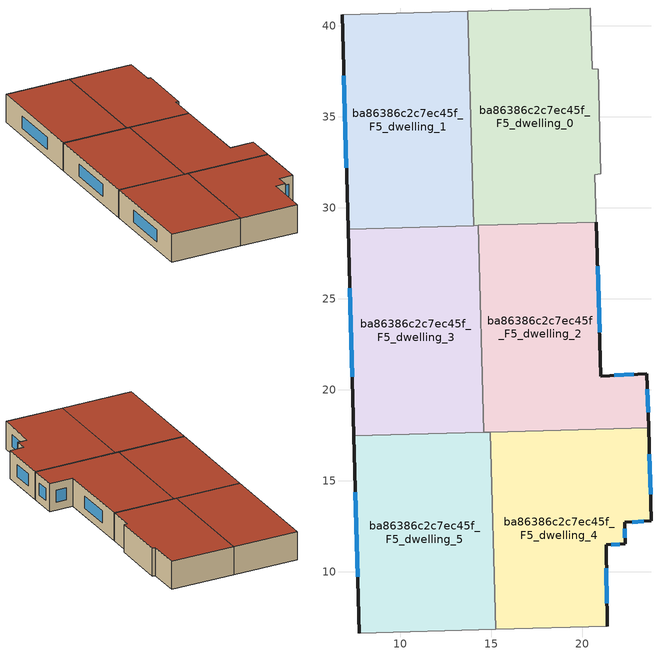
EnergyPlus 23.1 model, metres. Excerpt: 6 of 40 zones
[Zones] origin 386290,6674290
ba86386c2c7ec45f_F5_dwelling_0
 floor to ba86386c2c7ec45f_F4_dwelling_0 (EU_floor_Construction): 20.45,40.97 20.57,37.63 20.89,37.62 21.03,31.86 20.7,31.82 20.78,29.2 14.04,29.02 13.72,40.79 z15
 wall adiabatic (EU_wall_Construction): 20.78,29.2 20.7,31.82 21.03,31.86 20.89,37.62 20.57,37.63 20.45,40.97 13.72,40.79 z15:18
 wall to ba86386c2c7ec45f_F5_dwelling_1 (EU_wall_Construction): 13.72,40.79 14.04,29.02 z15:18
 wall to ba86386c2c7ec45f_F5_dwelling_2 (EU_wall_Construction): 14.3,29.02 20.78,29.2 z15:18
 wall to ba86386c2c7ec45f_F5_dwelling_3 (EU_wall_Construction): 14.04,29.02 14.3,29.02 z15:18
 roof outside (EU_roof_Construction): 20.78,29.2 20.7,31.82 21.03,31.86 20.89,37.62 20.57,37.63 20.45,40.97 13.72,40.79 14.04,29.02 z18
ba86386c2c7ec45f_F5_dwelling_1
 floor to ba86386c2c7ec45f_F4_dwelling_1 (EU_floor_Construction): 13.72,40.79 14.04,29.02 7.14,28.83 6.82,40.61 z15
 wall outside (EU_wall_Construction): 6.82,40.61 7.14,28.83 z15:18
 wall adiabatic (EU_wall_Construction): 13.72,40.79 6.82,40.61 z15:18
 wall to ba86386c2c7ec45f_F5_dwelling_3 (EU_wall_Construction): 7.14,28.83 14.04,29.02 z15:18
 window (EU_Window_Construction): 6.91,37.24 7.05,32.19 z15.86:17.14
 roof outside (EU_roof_Construction): 14.04,29.02 13.72,40.79 6.82,40.61 7.14,28.83 z18
ba86386c2c7ec45f_F5_dwelling_2
 floor to ba86386c2c7ec45f_F4_dwelling_2 (EU_floor_Construction): 20.78,29.2 21.04,20.75 23.57,20.88 23.66,17.91 14.61,17.66 14.3,29.02 z15
 wall outside (EU_wall_Construction): 23.66,17.91 23.57,20.88 21.04,20.75 20.78,29.2 z15:18
 wall to ba86386c2c7ec45f_F5_dwelling_3 (EU_wall_Construction): 14.3,29.02 14.61,17.66 z15:18
 wall to ba86386c2c7ec45f_F5_dwelling_4 (EU_wall_Construction): 14.95,17.67 23.66,17.91 z15:18
 wall to ba86386c2c7ec45f_F5_dwelling_5 (EU_wall_Construction): 14.61,17.66 14.95,17.67 z15:18
 window (EU_Window_Construction): 20.96,23.16 20.85,26.79 / 22.84,20.84 21.76,20.79 / 23.63,18.76 23.59,20.03 z15.86:17.14
 roof outside (EU_roof_Construction): 23.66,17.91 23.57,20.88 21.04,20.75 20.78,29.2 14.3,29.02 14.61,17.66 z18
ba86386c2c7ec45f_F5_dwelling_3
 floor to ba86386c2c7ec45f_F4_dwelling_3 (EU_floor_Construction): 14.3,29.02 14.61,17.66 7.46,17.47 7.14,28.83 z15
 wall outside (EU_wall_Construction): 7.14,28.83 7.46,17.47 z15:18
 wall to ba86386c2c7ec45f_F5_dwelling_5 (EU_wall_Construction): 7.46,17.47 14.61,17.66 z15:18
 window (EU_Window_Construction): 7.23,25.58 7.37,20.71 z15.86:17.14
 roof outside (EU_roof_Construction): 14.61,17.66 14.3,29.02 7.14,28.83 7.46,17.47 z18
ba86386c2c7ec45f_F5_dwelling_4
 floor to ba86386c2c7ec45f_F4_dwelling_4 (EU_floor_Construction): 23.66,17.91 23.81,12.79 22.34,12.7 22.36,11.53 21.32,11.48 21.39,6.99 15.25,6.83 14.95,17.67 z15
 wall outside (EU_wall_Construction): 21.39,6.99 21.32,11.48 22.36,11.53 22.34,12.7 23.81,12.79 23.66,17.91 z15:18
 wall adiabatic (EU_wall_Construction): 15.25,6.83 21.39,6.99 z15:18
 wall to ba86386c2c7ec45f_F5_dwelling_5 (EU_wall_Construction): 14.95,17.67 15.25,6.83 z15:18
 window (EU_Window_Construction): 21.37,8.27 21.34,10.2 / 23.77,14.25 23.7,16.45 / 22.76,12.73 23.39,12.76 / 22.36,11.87 22.34,12.37 / 21.62,11.49 22.07,11.52 z15.86:17.14
 roof outside (EU_roof_Construction): 21.39,6.99 21.32,11.48 22.36,11.53 22.34,12.7 23.81,12.79 23.66,17.91 14.95,17.67 15.25,6.83 z18
ba86386c2c7ec45f_F5_dwelling_5
 floor to ba86386c2c7ec45f_F4_dwelling_5 (EU_floor_Construction): 14.95,17.67 15.25,6.83 7.75,6.63 7.46,17.47 z15
 wall outside (EU_wall_Construction): 7.46,17.47 7.75,6.63 z15:18
 wall adiabatic (EU_wall_Construction): 7.75,6.63 15.25,6.83 z15:18
 window (EU_Window_Construction): 7.54,14.37 7.67,9.73 z15.86:17.14
 roof outside (EU_roof_Construction): 15.25,6.83 14.95,17.67 7.46,17.47 7.75,6.63 z18
[Building]
EU S2 Campaign: North Axis=0; Terrain=City; Solar Distribution=FullExterior
[Site:Location]
Helsinki-Vantaa.AP: Latitude=60.317; Longitude=24.963; Time Zone=2; Elevation=54.6
[SizingPeriod:WeatherFileDays]
AnnualSizingPeriod: Begin Month=1; Begin Day of Month=1; End Month=12; End Day of Month=31; Day of Week for Start Day=Monday; Use Weather File Daylight Saving Period=No; Use Weather File Rain and Snow Indicators=No
[MATERIAL]
EU_InternalMass_Material: Roughness=MediumRough; Thickness=0.1; Conductivity=1; Density=1800; Specific Heat=900; Thermal Absorptance=0.9; Solar Absorptance=0.7; Visible Absorptance=0.7
[MATERIAL:NOMASS] Roughness=MediumRough; Thermal Absorptance=0.9; Solar Absorptance=0.7; Visible Absorptance=0.7
Name | Thermal Resistance
EU_wall_NoMass | 1.10183
EU_roof_NoMass; EU_floor_NoMass | 1.70606
[WINDOWMATERIAL:SIMPLEGLAZINGSYSTEM]
EU_Window_SimpleGlazing: UFactor=3.11035; Solar Heat Gain Coefficient=0.8; Visible Transmittance=0.8
[CONSTRUCTION]
EU_wall_Construction: EU_wall_NoMass
EU_roof_Construction: EU_roof_NoMass
EU_floor_Construction: EU_floor_NoMass
EU_Window_Construction: EU_Window_SimpleGlazing
EU_InternalMass_Construction: EU_InternalMass_Material
[ZONE] Type=1; Multiplier=1; Ceiling Height=autocalculate; Floor Area=autocalculate; Part of Total Floor Area=Yes
Name | Volume
ba86386c2c7ec45f_F5_dwelling_0 | 243.986
ba86386c2c7ec45f_F5_dwelling_1 | 243.962
ba86386c2c7ec45f_F5_dwelling_2; ba86386c2c7ec45f_F5_dwelling_5 | 243.993
ba86386c2c7ec45f_F5_dwelling_3 | 243.959
ba86386c2c7ec45f_F5_dwelling_4 | 243.957
[INTERNALMASS] Construction=EU_InternalMass_Construction
Name | Zone or ZoneList | Surface Area
ba86386c2c7ec45f_F5_dwelling_0_EU_InternalMass | ba86386c2c7ec45f_F5_dwelling_0 | 81.3289
ba86386c2c7ec45f_F5_dwelling_1_EU_InternalMass | ba86386c2c7ec45f_F5_dwelling_1 | 81.3205
ba86386c2c7ec45f_F5_dwelling_2_EU_InternalMass | ba86386c2c7ec45f_F5_dwelling_2 | 81.3312
ba86386c2c7ec45f_F5_dwelling_3_EU_InternalMass | ba86386c2c7ec45f_F5_dwelling_3 | 81.3197
ba86386c2c7ec45f_F5_dwelling_4_EU_InternalMass | ba86386c2c7ec45f_F5_dwelling_4 | 81.3191
ba86386c2c7ec45f_F5_dwelling_5_EU_InternalMass | ba86386c2c7ec45f_F5_dwelling_5 | 81.331
[OTHEREQUIPMENT] Fuel Type=Electricity; Design Level Calculation Method=Watts/Area; Power per Zone Floor Area=1; Fraction Latent=0; Fraction Radiant=0; Fraction Lost=0; Carbon Dioxide Generation Rate=0; EndUse Subcategory=EU_Step8_InternalGains
Name | Zone or ZoneList or Space or SpaceList | Schedule
EU_Step8_InternalGain_ba86386c2c7ec45f_F5_dwelling_0_f000 | ba86386c2c7ec45f_F5_dwelling_0 | EU_Step8_GainSchedule_ba86386c2c7ec45f_F5_dwelling_0_f000
EU_Step8_InternalGain_ba86386c2c7ec45f_F5_dwelling_1_f000 | ba86386c2c7ec45f_F5_dwelling_1 | EU_Step8_GainSchedule_ba86386c2c7ec45f_F5_dwelling_1_f000
EU_Step8_InternalGain_ba86386c2c7ec45f_F5_dwelling_2_f000 | ba86386c2c7ec45f_F5_dwelling_2 | EU_Step8_GainSchedule_ba86386c2c7ec45f_F5_dwelling_2_f000
EU_Step8_InternalGain_ba86386c2c7ec45f_F5_dwelling_3_f000 | ba86386c2c7ec45f_F5_dwelling_3 | EU_Step8_GainSchedule_ba86386c2c7ec45f_F5_dwelling_3_f000
EU_Step8_InternalGain_ba86386c2c7ec45f_F5_dwelling_4_f000 | ba86386c2c7ec45f_F5_dwelling_4 | EU_Step8_GainSchedule_ba86386c2c7ec45f_F5_dwelling_4_f000
EU_Step8_InternalGain_ba86386c2c7ec45f_F5_dwelling_5_f000 | ba86386c2c7ec45f_F5_dwelling_5 | EU_Step8_GainSchedule_ba86386c2c7ec45f_F5_dwelling_5_f000
[ZONEVENTILATION:DESIGNFLOWRATE] Schedule=EU_AlwaysOn; Design Flow Rate Calculation Method=AirChanges/Hour; Air Changes per Hour=0.756316; Ventilation Type=Natural; Fan Pressure Rise=0; Fan Total Efficiency=1; Constant Term Coefficient=1; Temperature Term Coefficient=0; Velocity Term Coefficient=0; Velocity Squared Term Coefficient=0; Minimum Indoor Temperature=-100; Maximum Indoor Temperature=100; Delta Temperature=-100; Minimum Outdoor Temperature=-100; Maximum Outdoor Temperature=100; Maximum Wind Speed=40
Name | Zone or ZoneList or Space or SpaceList
EU_ConstantAir_ba86386c2c7ec45f_F5_dwelling_0 | ba86386c2c7ec45f_F5_dwelling_0
EU_ConstantAir_ba86386c2c7ec45f_F5_dwelling_1 | ba86386c2c7ec45f_F5_dwelling_1
EU_ConstantAir_ba86386c2c7ec45f_F5_dwelling_2 | ba86386c2c7ec45f_F5_dwelling_2
EU_ConstantAir_ba86386c2c7ec45f_F5_dwelling_3 | ba86386c2c7ec45f_F5_dwelling_3
EU_ConstantAir_ba86386c2c7ec45f_F5_dwelling_4 | ba86386c2c7ec45f_F5_dwelling_4
EU_ConstantAir_ba86386c2c7ec45f_F5_dwelling_5 | ba86386c2c7ec45f_F5_dwelling_5
[HVACTEMPLATE:THERMOSTAT] Constant Heating Setpoint=20; Constant Cooling Setpoint=50
EU_HeatOnly_ba86386c2c7ec45f_F0_dwelling_0; EU_HeatOnly_ba86386c2c7ec45f_F0_dwelling_1; EU_HeatOnly_ba86386c2c7ec45f_F0_dwelling_2; EU_HeatOnly_ba86386c2c7ec45f_F0_dwelling_3; EU_HeatOnly_ba86386c2c7ec45f_F0_dwelling_4; EU_HeatOnly_ba86386c2c7ec45f_F0_dwelling_5; EU_HeatOnly_ba86386c2c7ec45f_F0_dwelling_6; EU_HeatOnly_ba86386c2c7ec45f_F1_dwelling_0; EU_HeatOnly_ba86386c2c7ec45f_F1_dwelling_1; EU_HeatOnly_ba86386c2c7ec45f_F1_dwelling_2; EU_HeatOnly_ba86386c2c7ec45f_F1_dwelling_3; EU_HeatOnly_ba86386c2c7ec45f_F1_dwelling_4; EU_HeatOnly_ba86386c2c7ec45f_F1_dwelling_5; EU_HeatOnly_ba86386c2c7ec45f_F1_dwelling_6; EU_HeatOnly_ba86386c2c7ec45f_F2_dwelling_0; EU_HeatOnly_ba86386c2c7ec45f_F2_dwelling_1; EU_HeatOnly_ba86386c2c7ec45f_F2_dwelling_2; EU_HeatOnly_ba86386c2c7ec45f_F2_dwelling_3; EU_HeatOnly_ba86386c2c7ec45f_F2_dwelling_4; EU_HeatOnly_ba86386c2c7ec45f_F2_dwelling_5; EU_HeatOnly_ba86386c2c7ec45f_F2_dwelling_6; EU_HeatOnly_ba86386c2c7ec45f_F3_dwelling_0; EU_HeatOnly_ba86386c2c7ec45f_F3_dwelling_1; EU_HeatOnly_ba86386c2c7ec45f_F3_dwelling_2; EU_HeatOnly_ba86386c2c7ec45f_F3_dwelling_3; EU_HeatOnly_ba86386c2c7ec45f_F3_dwelling_4; EU_HeatOnly_ba86386c2c7ec45f_F3_dwelling_5; EU_HeatOnly_ba86386c2c7ec45f_F3_dwelling_6; EU_HeatOnly_ba86386c2c7ec45f_F4_dwelling_0; EU_HeatOnly_ba86386c2c7ec45f_F4_dwelling_1; EU_HeatOnly_ba86386c2c7ec45f_F4_dwelling_2; EU_HeatOnly_ba86386c2c7ec45f_F4_dwelling_3; EU_HeatOnly_ba86386c2c7ec45f_F4_dwelling_4; EU_HeatOnly_ba86386c2c7ec45f_F4_dwelling_5; EU_HeatOnly_ba86386c2c7ec45f_F5_dwelling_0; EU_HeatOnly_ba86386c2c7ec45f_F5_dwelling_1; EU_HeatOnly_ba86386c2c7ec45f_F5_dwelling_2; EU_HeatOnly_ba86386c2c7ec45f_F5_dwelling_3; EU_HeatOnly_ba86386c2c7ec45f_F5_dwelling_4; EU_HeatOnly_ba86386c2c7ec45f_F5_dwelling_5
[HVACTEMPLATE:ZONE:IDEALLOADSAIRSYSTEM] System Availability Schedule=EU_AlwaysOn; Maximum Heating Supply Air Temperature=50; Minimum Cooling Supply Air Temperature=13; Maximum Heating Supply Air Humidity Ratio=0.0156; Minimum Cooling Supply Air Humidity Ratio=0.0077; Heating Limit=NoLimit; Cooling Limit=NoLimit; Heating Availability Schedule=EU_AlwaysOn; Cooling Availability Schedule=EU_CoolingOff; Dehumidification Control Type=ConstantSensibleHeatRatio; Cooling Sensible Heat Ratio=0.7; Dehumidification Setpoint=60; Humidification Control Type=None; Humidification Setpoint=30; Outdoor Air Method=None; Outdoor Air Flow Rate per Person=0.00944; Outdoor Air Flow Rate per Zone Floor Area=0; Outdoor Air Flow Rate per Zone=0; Demand Controlled Ventilation Type=None; Outdoor Air Economizer Type=NoEconomizer; Heat Recovery Type=None; Sensible Heat Recovery Effectiveness=0.7; Latent Heat Recovery Effectiveness=0.65
Name | Template Thermostat
ba86386c2c7ec45f_F5_dwelling_0 | EU_HeatOnly_ba86386c2c7ec45f_F5_dwelling_0
ba86386c2c7ec45f_F5_dwelling_1 | EU_HeatOnly_ba86386c2c7ec45f_F5_dwelling_1
ba86386c2c7ec45f_F5_dwelling_2 | EU_HeatOnly_ba86386c2c7ec45f_F5_dwelling_2
ba86386c2c7ec45f_F5_dwelling_3 | EU_HeatOnly_ba86386c2c7ec45f_F5_dwelling_3
ba86386c2c7ec45f_F5_dwelling_4 | EU_HeatOnly_ba86386c2c7ec45f_F5_dwelling_4
ba86386c2c7ec45f_F5_dwelling_5 | EU_HeatOnly_ba86386c2c7ec45f_F5_dwelling_5
[SIZING:ZONE] Zone Cooling Design Supply Air Temperature Input Method=SupplyAirTemperature; Zone Cooling Design Supply Air Temperature=13; Zone Heating Design Supply Air Temperature Input Method=SupplyAirTemperature; Zone Heating Design Supply Air Temperature=50; Zone Cooling Design Supply Air Humidity Ratio=0.008; Zone Heating Design Supply Air Humidity Ratio=0.008; Cooling Design Air Flow Method=DesignDay; Cooling Design Air Flow Rate=0; Cooling Minimum Air Flow per Zone Floor Area=0.000762; Cooling Minimum Air Flow=0; Cooling Minimum Air Flow Fraction=0.2; Heating Design Air Flow Method=DesignDay; Heating Design Air Flow Rate=0; Heating Maximum Air Flow per Zone Floor Area=0.002032; Heating Maximum Air Flow=0.141576; Heating Maximum Air Flow Fraction=0.3; Account for Dedicated Outdoor Air System=No; Dedicated Outdoor Air System Control Strategy=NeutralSupplyAir; Dedicated Outdoor Air Low Setpoint Temperature for Design=autosize; Dedicated Outdoor Air High Setpoint Temperature for Design=autosize; Zone Load Sizing Method=Sensible Load Only No Latent Load; Zone Latent Cooling Design Supply Air Humidity Ratio Input Method=HumidityRatioDifference; Zone Cooling Design Supply Air Humidity Ratio Difference=0.005; Zone Latent Heating Design Supply Air Humidity Ratio Input Method=HumidityRatioDifference; Zone Humidification Design Supply Air Humidity Ratio Difference=0.005
ba86386c2c7ec45f_F5_dwelling_0; ba86386c2c7ec45f_F5_dwelling_1; ba86386c2c7ec45f_F5_dwelling_2; ba86386c2c7ec45f_F5_dwelling_3; ba86386c2c7ec45f_F5_dwelling_4; ba86386c2c7ec45f_F5_dwelling_5
[SCHEDULE:CONSTANT]
Name | Hourly Value
EU_AlwaysOn | 1
EU_CoolingOff | 0
[SCHEDULE:FILE] Column Number=1; Rows to Skip at Top=0; Number of Hours of Data=8760; Column Separator=Comma; Interpolate to Timestep=No; Minutes per Item=60; Adjust Schedule for Daylight Savings=Yes
Name | File
EU_Step8_GainSchedule_ba86386c2c7ec45f_F5_dwelling_0_f000 | ../../schedules/ba86386c2c7ec45f/ba86386c2c7ec45f_F5_dwelling_0_f000_gain.csv
EU_Step8_GainSchedule_ba86386c2c7ec45f_F5_dwelling_1_f000 | ../../schedules/ba86386c2c7ec45f/ba86386c2c7ec45f_F5_dwelling_1_f000_gain.csv
EU_Step8_GainSchedule_ba86386c2c7ec45f_F5_dwelling_2_f000 | ../../schedules/ba86386c2c7ec45f/ba86386c2c7ec45f_F5_dwelling_2_f000_gain.csv
EU_Step8_GainSchedule_ba86386c2c7ec45f_F5_dwelling_3_f000 | ../../schedules/ba86386c2c7ec45f/ba86386c2c7ec45f_F5_dwelling_3_f000_gain.csv
EU_Step8_GainSchedule_ba86386c2c7ec45f_F5_dwelling_4_f000 | ../../schedules/ba86386c2c7ec45f/ba86386c2c7ec45f_F5_dwelling_4_f000_gain.csv
EU_Step8_GainSchedule_ba86386c2c7ec45f_F5_dwelling_5_f000 | ../../schedules/ba86386c2c7ec45f/ba86386c2c7ec45f_F5_dwelling_5_f000_gain.csv
